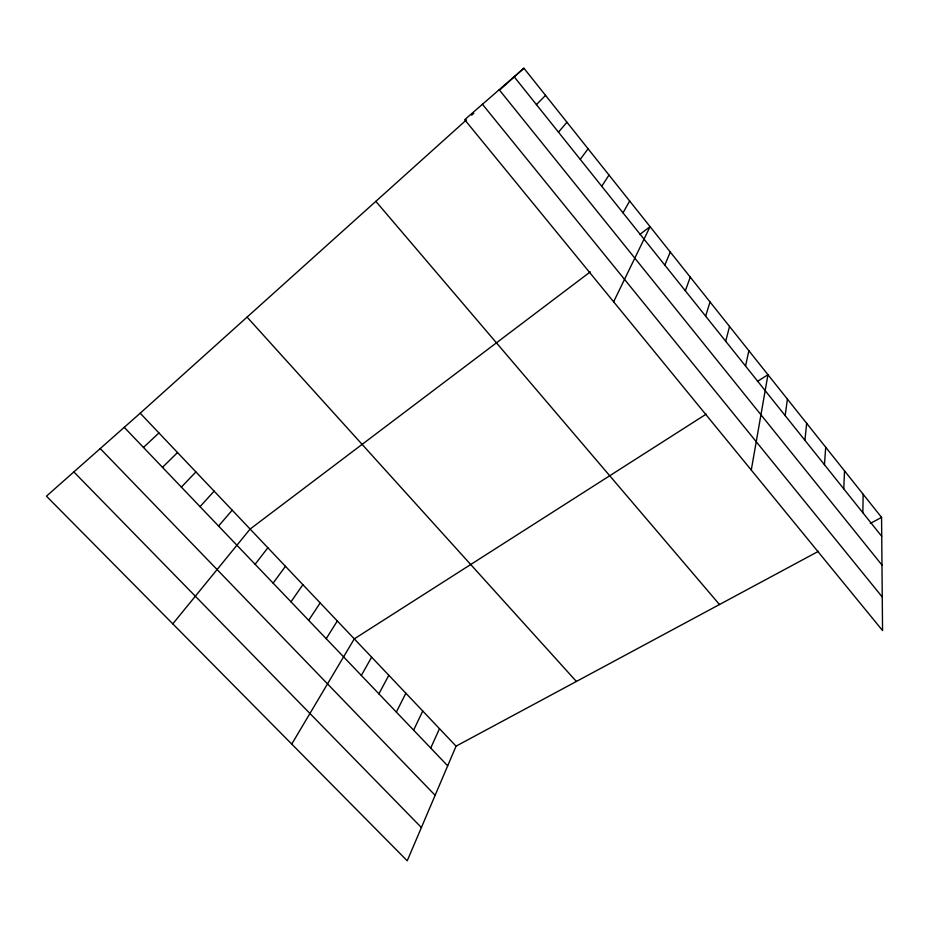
<?xml version="1.0" encoding="UTF-8"?>
<svg xmlns="http://www.w3.org/2000/svg" width="929" height="929" viewBox="0 0 929 929"><rect width="100%" height="100%" fill="white"/><g stroke="black" fill="none" stroke-linecap="round" stroke-linejoin="round"><path stroke-width="1.39" d="M862.855 512.727L863.146 494.251M843.764 488.851L844.531 470.875M824.453 464.709L825.707 447.232M804.92 440.288L806.674 423.322M785.156 415.588L787.42 399.145M751.271 470.062L767.958 374.701L757.379 381.459M745.557 366.072L748.855 350.709M725.712 341.268L729.532 326.451M705.645 316.174L710.011 301.925M685.347 290.789L690.259 277.121M664.804 265.113L670.285 252.038M818.449 551.315L456.069 746.15L407.227 860.788L46.45 496.167L140.198 413.208L466.439 119.887M430.731 748.066L439.487 728.661M413.614 730.159L422.741 711.022M613.639 301.809L650.079 226.664L639.791 234.456M396.346 712.078L405.857 693.22M378.916 693.847L388.821 675.267M623.022 212.857L629.653 201.012M361.335 675.441L371.635 657.151M291.741 744.071L354.286 638.862L706.237 414.113M326.207 638.687L337.308 620.967M601.748 186.276L608.994 175.058M308.672 620.328L320.18 602.909M290.974 601.818L302.889 584.689M273.114 583.122L285.458 566.318M580.242 159.37L588.092 148.814M255.103 564.275L267.866 547.773M172.794 623.858L250.11 529.065L590.321 271.86M558.468 132.15L566.945 122.256M218.57 526.046L232.204 510.184M200.049 506.665L214.134 491.139M181.364 487.11L195.903 471.92M536.428 104.605L545.555 95.397M162.494 467.368L177.509 452.528M143.461 447.441L158.94 432.96M471.653 115.208L473.802 113.28M500.58 89.196L523.921 68.212L881.563 517.383L882.55 630.559L464.686 119.713L523.921 68.212M870.276 523.445L881.563 517.383M73.844 471.92L421.406 827.518M100.239 448.568L435.132 795.294M124.242 427.328L447.697 765.821M140.198 413.208L456.069 746.15M247.079 317.114L576.398 681.456M375.839 201.349L719.487 604.524M482.441 104.28L882.26 597.022M499.187 89.718L881.981 565.076M514.132 76.724L881.726 536.335"/></g></svg>
